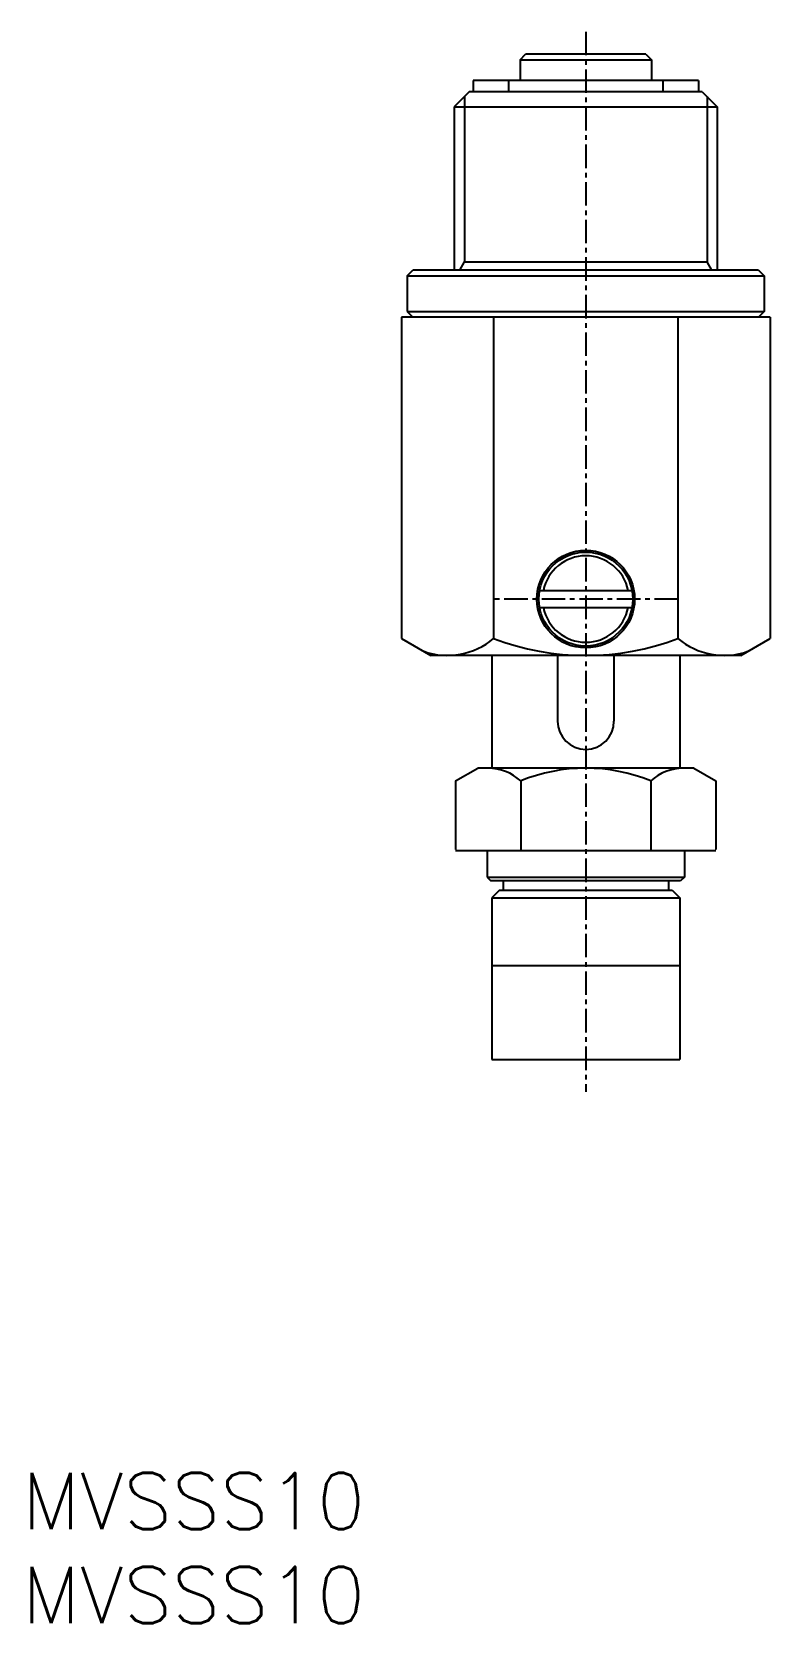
# Model space of a CAD drawing. Extents: x 0.5 to 39.8, y 0 to 84.7.
import ezdxf

# ---------------------------------------------------------------- set-up
doc = ezdxf.new("R2010")
doc.units = 0
doc.linetypes.add('CENTER', pattern=[2, 1.25, -0.25, 0.25, -0.25])
doc.layers.get('0').update_dxf_attribs({"linetype": 'CONTINUOUS'})
doc.layers.add('CENTER', color=1, linetype='CENTER')
doc.styles.get("Standard").update_dxf_attribs({"font": 'txt.shx'})

# ---------------------------------------------------------------- blocks, each defined once
blk = doc.blocks.new('*U6')
at = {"color": 7, "linetype": 'CONTINUOUS'}
blk.add_text('MVSSS10', height=3, dxfattribs=at).set_placement((0, 0))
blk = doc.blocks.new('*U7')
at = {"color": 7, "linetype": 'CONTINUOUS'}
blk.add_text('MVSSS10', height=3, dxfattribs=at).set_placement((0, 5))

msp = doc.modelspace()

# ---------------------------------------------------------------- linework, layer by layer
at = {"color": 7, "linetype": 'CONTINUOUS'}
for p, q in [((26.5, 83.2), (26.8, 83.5)), ((26.5, 83.2), (26.5, 82.1)), ((26.5, 83.2), (33.5, 83.2)), ((33.2, 83.5), (26.8, 83.5)), ((33.2, 83.5), (33.5, 83.2)), ((33.5, 83.2), (33.5, 82.1)), ((23.8, 81.5), (23, 80.7)), ((36.2, 81.5), (23.8, 81.5)), ((36, 82.1), (24, 82.1)), ((24, 82.1), (24, 81.5)), ((25.891, 82.1), (25.891, 81.5)), ((34.109, 82.1), (34.109, 81.5)), ((36, 82.1), (36, 81.5)), ((36.2, 81.5), (37, 80.7)), ((23, 80.7), (23, 72)), ((23, 80.7), (37, 80.7)), ((23.541, 81.242), (23.541, 72.438)), ((36.459, 81.242), (36.459, 72.438)), ((37, 80.7), (37, 72)), ((20.5, 71.7), (20.8, 72)), ((39.2, 72), (20.8, 72)), ((23.289, 72), (23.542, 72.438)), ((23.541, 72.438), (36.458, 72.438)), ((36.711, 72), (36.459, 72.438)), ((39.2, 72), (39.5, 71.7)), ((20.5, 71.7), (20.5, 69.8)), ((20.5, 71.7), (39.5, 71.7)), ((39.5, 71.7), (39.5, 69.8)), ((39.815, 69.5), (20.185, 69.5)), ((20.185, 69.5), (20.185, 52.404)), ((20.5, 69.8), (20.8, 69.5)), ((20.5, 69.8), (39.5, 69.8)), ((25.093, 69.5), (25.093, 52.404)), ((34.907, 69.5), (34.907, 52.404)), ((39.5, 69.8), (39.2, 69.5)), ((39.815, 69.5), (39.815, 52.404)), ((27.541, 54.95), (32.459, 54.95)), ((27.541, 54.05), (32.459, 54.05)), ((20.185, 52.404), (21.75, 51.5)), ((38.25, 51.5), (39.815, 52.404)), ((38.25, 51.5), (21.75, 51.5)), ((25, 51.5), (25, 45.5)), ((28.5, 51.5), (28.5, 48)), ((31.5, 51.5), (31.5, 48)), ((35, 51.5), (35, 45.5)), ((23.072, 44.82), (24.25, 45.5)), ((35.75, 45.5), (24.25, 45.5)), ((35.75, 45.5), (36.928, 44.82)), ((23.072, 44.82), (23.072, 41.18)), ((26.536, 44.82), (26.536, 41.18)), ((33.464, 44.82), (33.464, 41.18)), ((36.928, 44.82), (36.928, 41.18)), ((36.928, 41.1), (23.072, 41.1)), ((24.75, 41.1), (24.75, 39.7)), ((35.25, 41.1), (35.25, 39.7)), ((24.75, 39.7), (35.25, 39.7)), ((24.75, 39.7), (24.95, 39.5)), ((35.05, 39.5), (24.95, 39.5)), ((25.4, 39), (25, 38.6)), ((25.4, 39), (34.6, 39)), ((25.6, 39.5), (25.6, 39)), ((34.4, 39.5), (34.4, 39)), ((34.6, 39), (35, 38.6)), ((35.25, 39.7), (35.05, 39.5)), ((25, 38.6), (35, 38.6)), ((25, 38.6), (25, 35)), ((35, 38.6), (35, 35)), ((25, 35), (25, 30)), ((25, 35), (35, 35)), ((35, 35), (35, 30)), ((25, 30), (35, 30))]:
    msp.add_line(p, q, dxfattribs=at)
for radius in [2.6, 2.5]:
    msp.add_circle((30, 54.5), radius, dxfattribs=at)
for centre, radius, start, end in [((30, 54.5), 2.3, 11.28284, 168.71716), ((30, 54.5), 2.3, 191.28284, 348.71716), ((22.639, 55.284), 3.784, 250.42988, 310.4299), ((30, 65.279), 13.779, 249.13594, 290.86407), ((37.361, 55.284), 3.784, 229.5701, 289.57009), ((30, 48), 1.5, 180, 0), ((24.804, 42.955), 2.545, 47.1167, 90), ((30, 36.339), 9.161, 67.78069, 112.21931), ((35.196, 42.955), 2.545, 90, 132.88328)]:
    msp.add_arc(centre, radius, start, end, dxfattribs=at)
at = {"layer": 'CENTER', "color": 1, "linetype": 'CENTER'}
for p, q in [((30, 84.685), (30, 28.278)), ((34.907, 54.5), (25.093, 54.5))]:
    msp.add_line(p, q, dxfattribs=at)

# ---------------------------------------------------------------- block references
at = {"color": 7, "linetype": 'CONTINUOUS'}
for name in ['*U7', '*U6']:
    msp.add_blockref(name, (0, 0), dxfattribs=at)

doc.saveas('drawing.dxf')
